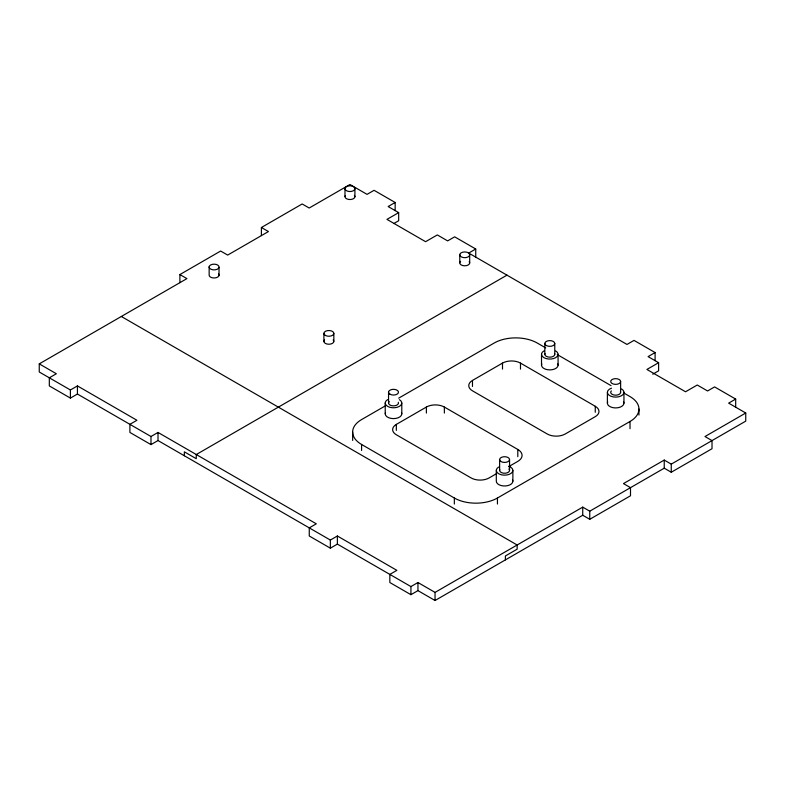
<?xml version="1.0" encoding="UTF-8"?>
<svg xmlns="http://www.w3.org/2000/svg" width="785" height="785" viewBox="0 0 785 785"><rect width="100%" height="100%" fill="white"/><g stroke="black" fill="none" stroke-linecap="round" stroke-linejoin="round"><path stroke-width="1.18" d="M179.893 282.678L179.893 274.564L220.644 251.033L227.679 255.086L268.431 231.555L261.405 227.503L261.405 235.618M261.405 227.503L302.166 203.972L309.192 208.025L349.953 184.495L367.046 194.366L374.072 190.313L395.159 202.481L395.159 210.596M735.682 407.199L735.682 399.084L728.647 403.137L745.75 413.008L745.75 421.123L671.263 464.131L664.238 460.069L623.476 483.599L630.502 487.662L630.502 495.777L589.761 519.297L582.735 515.245L435.047 600.505L417.954 590.634L410.928 594.687L389.841 582.519L389.841 574.404L396.867 570.352L337.373 535.998L330.348 540.051L158.011 440.552L150.985 444.614L129.898 432.437L129.898 424.322L136.924 420.269L77.43 385.916L70.405 389.978L39.25 371.992L39.25 363.877L186.918 278.616L179.893 274.564M395.159 202.481L388.133 206.543L398.672 212.627L398.672 220.742L393.795 223.558M39.25 363.877L56.353 373.748L49.318 377.801L49.318 385.916L70.405 398.093L77.43 394.031L150.985 436.499L158.011 432.437L316.296 523.821L309.261 527.883L309.261 535.998L330.348 548.165L337.373 544.113L410.928 586.572L417.954 582.519L435.047 592.39L582.735 507.13L589.761 511.182L664.238 468.184L671.263 472.246L712.015 448.716L712.015 440.601L704.989 436.538L745.75 413.008M398.672 212.627L386.956 219.388L425.598 241.692L437.314 234.931L447.627 240.887L454.652 236.834L475.739 249.002L475.739 257.117M475.739 249.002L468.704 253.064L626.989 344.448L634.015 340.386L655.102 352.563L655.102 360.678M506.973 275.152L196.27 454.535L196.27 458.715L184.347 451.826L184.347 455.761M385.984 405.492L361.581 419.582A30.478 17.594 0 0 0 361.581 444.467L361.581 450.472M398.711 398.142L494.167 343.035A30.478 17.594 0 0 1 537.264 343.035L545.703 347.902M496.277 473.806L489.104 477.947A12.707 7.34 0 0 1 471.118 477.947L396.337 434.772A12.707 7.34 0 0 1 396.337 424.4L426.383 407.052A12.707 7.34 0 0 1 444.359 407.052L517.796 449.452A14.621 8.439 0 0 1 517.796 461.384L508.572 466.712M472.472 380.44L502.508 363.102A12.707 7.34 0 0 1 520.484 363.102L595.265 406.277A12.707 7.34 0 0 1 595.265 416.658L565.229 433.997A12.707 7.34 0 0 1 547.253 433.997L472.472 390.822A12.707 7.34 0 0 1 472.472 380.44L472.472 386.455M655.102 352.563L648.076 356.616L658.615 362.699L658.615 370.814L652.757 374.2M658.615 362.699L646.899 369.46L685.54 391.774L697.257 385.013L707.57 390.969L714.595 386.907L735.682 399.084M361.581 444.467L454.348 498.014A30.478 17.594 0 0 0 497.445 498.014L630.021 421.476A30.478 17.594 0 0 0 630.021 396.592L623.702 392.942M557.291 354.594L611.054 385.631M121.341 316.483L517.148 544.996L517.148 549.176L505.393 555.966L505.393 559.891M671.263 464.131L671.263 472.246M664.238 460.069L664.238 468.184M638.951 409.034L638.951 415.039M630.021 421.476L630.021 428.688M623.947 392.323L623.947 403.147M620.631 381.51A4.965 2.865 0 0 1 613.183 383.993A4.965 2.865 0 0 1 613.183 379.027A4.965 2.865 0 0 1 620.631 381.51L620.631 392.323M607.384 392.323L607.384 403.147M595.265 406.277L595.265 412.282M589.761 511.182L589.761 519.297M582.735 507.13L582.735 515.245M558.076 354.3L558.076 365.123M554.769 343.477A4.965 2.865 0 0 1 547.312 345.969A4.965 2.865 0 0 1 547.312 340.994A4.965 2.865 0 0 1 554.769 343.477L554.769 354.3M544.829 343.477L544.829 354.3M541.513 354.3L541.513 365.123M520.484 363.102L520.484 369.107M517.796 449.452L517.796 456.664M512.87 470.392L512.87 481.205M509.553 459.568A4.965 2.865 0 0 1 502.106 462.051A4.965 2.865 0 0 1 502.106 457.086A4.965 2.865 0 0 1 509.553 459.568L509.553 470.392M502.508 363.102L502.508 369.107M499.623 459.568L499.623 470.392M497.445 498.014L497.445 504.029M496.306 470.392L496.306 481.205A8.282 4.779 0 0 0 505.668 485.944A8.282 4.779 0 0 0 512.585 479.969M469.685 255.007A4.965 2.865 0 0 1 461.943 257.186A4.965 2.865 0 0 1 462.551 252.23A4.965 2.865 0 0 1 469.685 255.007L469.685 263.132M459.774 254.605L459.774 262.73M454.348 498.014L454.348 504.029M444.359 407.052L444.359 413.067M435.047 592.39L435.047 600.505M426.383 407.052L426.383 413.067M417.954 582.519L417.954 590.634M410.928 586.572L410.928 594.687M401.792 403.058L401.792 413.872M396.337 424.4L396.337 430.406M388.546 392.196L388.546 403.009M385.229 402.97L385.229 413.783M354.908 188.861A4.965 2.865 0 0 1 347.186 191.059A4.965 2.865 0 0 1 347.745 186.104A4.965 2.865 0 0 1 354.908 188.861L354.908 196.849M352.661 432.025L352.661 440.434M344.988 188.488L344.988 196.476M337.373 535.998L337.373 544.113M333.841 333.36L333.841 341.357M330.348 540.051L330.348 548.165M323.901 333.399L323.901 341.387M219.025 267.371A4.965 2.865 0 0 1 211.106 269.314A4.965 2.865 0 0 1 212.146 264.388A4.965 2.865 0 0 1 219.025 267.371L219.025 275.447M209.153 266.674L209.153 274.76A4.965 2.865 0 0 0 214.786 277.949A4.965 2.865 0 0 0 218.662 273.985M158.011 432.437L158.011 440.552M150.985 436.499L150.985 444.614M77.43 385.916L77.43 394.031M70.405 389.978L70.405 398.093M354.408 195.396A4.965 2.865 0 0 1 350.277 199.527A4.965 2.865 0 0 1 345.243 195.75M333.154 339.925A4.965 2.865 0 0 1 328.895 344.242A4.965 2.865 0 0 1 324.548 339.954M469.195 261.68A4.965 2.865 0 0 1 464.377 265.791A4.965 2.865 0 0 1 460.609 261.326M398.309 402.273A4.965 2.865 0 0 1 392.863 405.855A4.965 2.865 0 0 1 389.213 401.577M554.593 353.554A4.965 2.865 0 0 1 549.794 357.165A4.965 2.865 0 0 1 544.996 353.554M555.652 350.915A8.282 4.779 0 0 1 555.652 357.675A8.282 4.779 0 0 1 543.946 357.675A8.282 4.779 0 0 1 543.946 350.915M401.527 412.635A8.282 4.779 0 0 1 393.432 418.611A8.282 4.779 0 0 1 385.533 412.547M399.418 399.663A8.282 4.779 0 0 1 399.31 406.424A8.282 4.779 0 0 1 387.604 406.365A8.282 4.779 0 0 1 387.712 399.594M508.729 466.251A8.282 4.779 0 0 1 511.369 473.129A8.282 4.779 0 0 1 499.27 474.052A8.282 4.779 0 0 1 498.73 467.006M623.663 401.91A8.282 4.779 0 0 1 615.666 407.925A8.282 4.779 0 0 1 607.668 401.91M621.524 388.948A8.282 4.779 0 0 1 620.994 395.993A8.282 4.779 0 0 1 608.885 395.071A8.282 4.779 0 0 1 611.525 388.183M557.801 363.877A8.282 4.779 0 0 1 549.794 369.902A8.282 4.779 0 0 1 541.797 363.877M620.464 391.587A4.965 2.865 0 0 1 615.018 395.169A4.965 2.865 0 0 1 611.358 390.891M508.896 468.949A4.965 2.865 0 0 1 505.236 473.227A4.965 2.865 0 0 1 499.79 469.646M389.998 394.217A4.965 2.865 0 0 0 398.309 392.932A4.965 2.865 0 0 0 392.225 389.419A4.965 2.865 0 0 0 389.998 394.217M325.373 335.421A4.965 2.865 0 0 0 333.674 334.106A4.965 2.865 0 0 0 327.551 330.613A4.965 2.865 0 0 0 325.373 335.421"/></g></svg>
